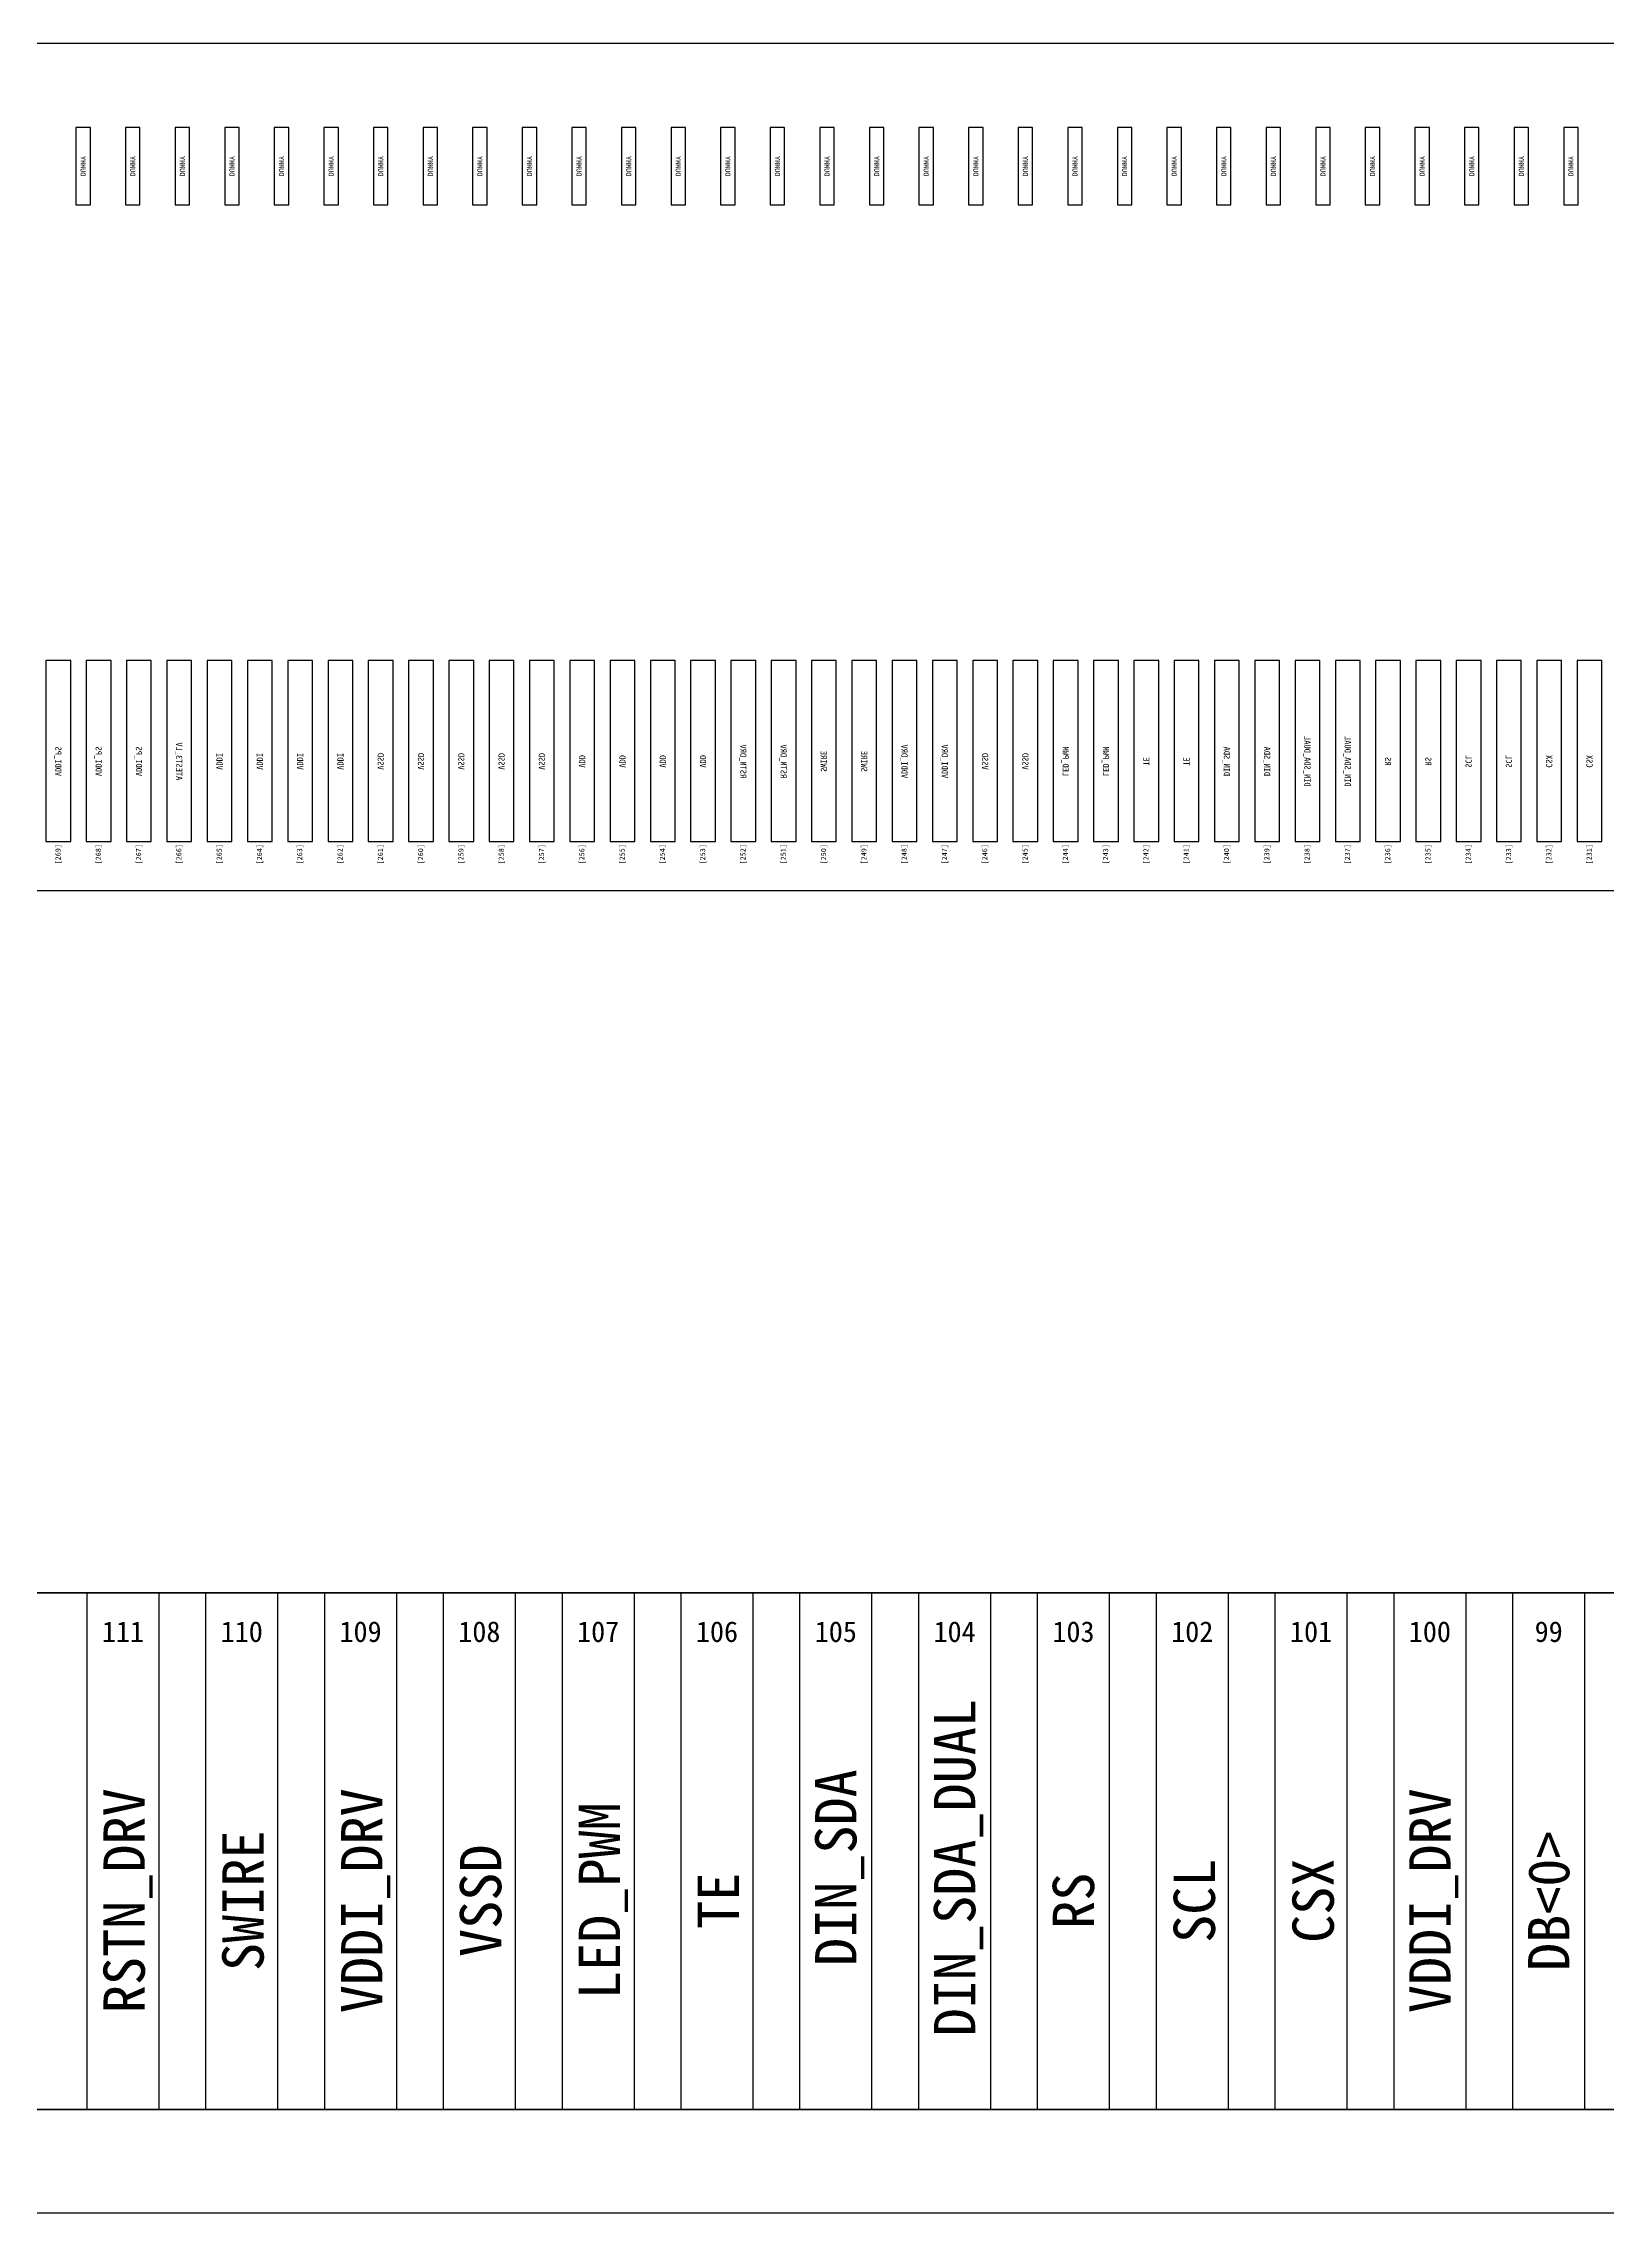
# Model space of a CAD drawing. Header units: millimetres. Extents: x 7349 to 7879, y -734 to -358.
# Drawn here: x 7452.627 to 7454.141, y -525.981 to -523.881 of the extents above; entities that cross this region are included whole.
import ezdxf
from ezdxf.enums import TextEntityAlignment as Align

# ---------------------------------------------------------------- set-up
doc = ezdxf.new("R2010")
doc.units = ezdxf.units.MM
doc.layers.add('FPC', color=42, linetype='Continuous')
doc.layers.add('标 注', color=3, linetype='Continuous')

# ---------------------------------------------------------------- blocks, each defined once
blk = doc.blocks.new('LCD')
at = {"color": 6}
blk.add_line((7370.5424, -538.5852), (7424.3824, -538.5852), dxfattribs=at)
for points in [[(7384.9624, -537.3052), (7409.9624, -537.3052), (7409.9624, -536.4852), (7384.9624, -536.4852)], [(7399.4294, -536.6415), (7399.4434, -536.6415), (7399.4434, -536.5665), (7399.4294, -536.5665)], [(7399.4294, -536.6415), (7399.4434, -536.6415), (7399.4434, -536.5665), (7399.4294, -536.5665)], [(7399.4774, -536.6415), (7399.4914, -536.6415), (7399.4914, -536.5665), (7399.4774, -536.5665)], [(7399.4774, -536.6415), (7399.4914, -536.6415), (7399.4914, -536.5665), (7399.4774, -536.5665)], [(7399.5254, -536.6415), (7399.5394, -536.6415), (7399.5394, -536.5665), (7399.5254, -536.5665)], [(7399.5254, -536.6415), (7399.5394, -536.6415), (7399.5394, -536.5665), (7399.5254, -536.5665)], [(7399.5734, -536.6415), (7399.5874, -536.6415), (7399.5874, -536.5665), (7399.5734, -536.5665)], [(7399.5734, -536.6415), (7399.5874, -536.6415), (7399.5874, -536.5665), (7399.5734, -536.5665)], [(7399.6214, -536.6415), (7399.6354, -536.6415), (7399.6354, -536.5665), (7399.6214, -536.5665)], [(7399.6214, -536.6415), (7399.6354, -536.6415), (7399.6354, -536.5665), (7399.6214, -536.5665)], [(7399.6694, -536.6415), (7399.6834, -536.6415), (7399.6834, -536.5665), (7399.6694, -536.5665)], [(7399.6694, -536.6415), (7399.6834, -536.6415), (7399.6834, -536.5665), (7399.6694, -536.5665)], [(7399.7174, -536.6415), (7399.7314, -536.6415), (7399.7314, -536.5665), (7399.7174, -536.5665)], [(7399.7174, -536.6415), (7399.7314, -536.6415), (7399.7314, -536.5665), (7399.7174, -536.5665)], [(7399.7654, -536.6415), (7399.7794, -536.6415), (7399.7794, -536.5665), (7399.7654, -536.5665)], [(7399.7654, -536.6415), (7399.7794, -536.6415), (7399.7794, -536.5665), (7399.7654, -536.5665)], [(7399.8134, -536.6415), (7399.8274, -536.6415), (7399.8274, -536.5665), (7399.8134, -536.5665)], [(7399.8134, -536.6415), (7399.8274, -536.6415), (7399.8274, -536.5665), (7399.8134, -536.5665)], [(7399.8614, -536.6415), (7399.8754, -536.6415), (7399.8754, -536.5665), (7399.8614, -536.5665)], [(7399.8614, -536.6415), (7399.8754, -536.6415), (7399.8754, -536.5665), (7399.8614, -536.5665)], [(7399.9094, -536.6415), (7399.9234, -536.6415), (7399.9234, -536.5665), (7399.9094, -536.5665)], [(7399.9094, -536.6415), (7399.9234, -536.6415), (7399.9234, -536.5665), (7399.9094, -536.5665)], [(7399.9574, -536.6415), (7399.9714, -536.6415), (7399.9714, -536.5665), (7399.9574, -536.5665)], [(7399.9574, -536.6415), (7399.9714, -536.6415), (7399.9714, -536.5665), (7399.9574, -536.5665)], [(7400.0054, -536.6415), (7400.0194, -536.6415), (7400.0194, -536.5665), (7400.0054, -536.5665)], [(7400.0054, -536.6415), (7400.0194, -536.6415), (7400.0194, -536.5665), (7400.0054, -536.5665)], [(7400.0534, -536.6415), (7400.0674, -536.6415), (7400.0674, -536.5665), (7400.0534, -536.5665)], [(7400.0534, -536.6415), (7400.0674, -536.6415), (7400.0674, -536.5665), (7400.0534, -536.5665)], [(7400.1014, -536.6415), (7400.1154, -536.6415), (7400.1154, -536.5665), (7400.1014, -536.5665)], [(7400.1014, -536.6415), (7400.1154, -536.6415), (7400.1154, -536.5665), (7400.1014, -536.5665)], [(7400.1494, -536.6415), (7400.1634, -536.6415), (7400.1634, -536.5665), (7400.1494, -536.5665)], [(7400.1494, -536.6415), (7400.1634, -536.6415), (7400.1634, -536.5665), (7400.1494, -536.5665)], [(7400.1974, -536.6415), (7400.2114, -536.6415), (7400.2114, -536.5665), (7400.1974, -536.5665)], [(7400.1974, -536.6415), (7400.2114, -536.6415), (7400.2114, -536.5665), (7400.1974, -536.5665)], [(7400.2454, -536.6415), (7400.2594, -536.6415), (7400.2594, -536.5665), (7400.2454, -536.5665)], [(7400.2454, -536.6415), (7400.2594, -536.6415), (7400.2594, -536.5665), (7400.2454, -536.5665)], [(7400.2934, -536.6415), (7400.3074, -536.6415), (7400.3074, -536.5665), (7400.2934, -536.5665)], [(7400.2934, -536.6415), (7400.3074, -536.6415), (7400.3074, -536.5665), (7400.2934, -536.5665)], [(7400.3414, -536.6415), (7400.3554, -536.6415), (7400.3554, -536.5665), (7400.3414, -536.5665)], [(7400.3414, -536.6415), (7400.3554, -536.6415), (7400.3554, -536.5665), (7400.3414, -536.5665)], [(7400.3894, -536.6415), (7400.4034, -536.6415), (7400.4034, -536.5665), (7400.3894, -536.5665)], [(7400.3894, -536.6415), (7400.4034, -536.6415), (7400.4034, -536.5665), (7400.3894, -536.5665)], [(7400.4374, -536.6415), (7400.4514, -536.6415), (7400.4514, -536.5665), (7400.4374, -536.5665)], [(7400.4374, -536.6415), (7400.4514, -536.6415), (7400.4514, -536.5665), (7400.4374, -536.5665)], [(7400.4854, -536.6415), (7400.4994, -536.6415), (7400.4994, -536.5665), (7400.4854, -536.5665)], [(7400.4854, -536.6415), (7400.4994, -536.6415), (7400.4994, -536.5665), (7400.4854, -536.5665)], [(7400.5334, -536.6415), (7400.5474, -536.6415), (7400.5474, -536.5665), (7400.5334, -536.5665)], [(7400.5334, -536.6415), (7400.5474, -536.6415), (7400.5474, -536.5665), (7400.5334, -536.5665)], [(7400.5814, -536.6415), (7400.5954, -536.6415), (7400.5954, -536.5665), (7400.5814, -536.5665)], [(7400.5814, -536.6415), (7400.5954, -536.6415), (7400.5954, -536.5665), (7400.5814, -536.5665)], [(7400.6294, -536.6415), (7400.6434, -536.6415), (7400.6434, -536.5665), (7400.6294, -536.5665)], [(7400.6294, -536.6415), (7400.6434, -536.6415), (7400.6434, -536.5665), (7400.6294, -536.5665)], [(7400.6774, -536.6415), (7400.6914, -536.6415), (7400.6914, -536.5665), (7400.6774, -536.5665)], [(7400.6774, -536.6415), (7400.6914, -536.6415), (7400.6914, -536.5665), (7400.6774, -536.5665)], [(7400.7254, -536.6415), (7400.7394, -536.6415), (7400.7394, -536.5665), (7400.7254, -536.5665)], [(7400.7254, -536.6415), (7400.7394, -536.6415), (7400.7394, -536.5665), (7400.7254, -536.5665)], [(7400.7734, -536.6415), (7400.7874, -536.6415), (7400.7874, -536.5665), (7400.7734, -536.5665)], [(7400.7734, -536.6415), (7400.7874, -536.6415), (7400.7874, -536.5665), (7400.7734, -536.5665)], [(7400.8214, -536.6415), (7400.8354, -536.6415), (7400.8354, -536.5665), (7400.8214, -536.5665)], [(7400.8214, -536.6415), (7400.8354, -536.6415), (7400.8354, -536.5665), (7400.8214, -536.5665)], [(7400.8694, -536.6415), (7400.8834, -536.6415), (7400.8834, -536.5665), (7400.8694, -536.5665)], [(7400.8694, -536.6415), (7400.8834, -536.6415), (7400.8834, -536.5665), (7400.8694, -536.5665)], [(7399.4004, -537.2577), (7399.4244, -537.2577), (7399.4244, -537.0827), (7399.4004, -537.0827)], [(7399.4004, -537.2577), (7399.4244, -537.2577), (7399.4244, -537.0827), (7399.4004, -537.0827)], [(7399.4394, -537.2577), (7399.4634, -537.2577), (7399.4634, -537.0827), (7399.4394, -537.0827)], [(7399.4394, -537.2577), (7399.4634, -537.2577), (7399.4634, -537.0827), (7399.4394, -537.0827)], [(7399.4784, -537.2577), (7399.5024, -537.2577), (7399.5024, -537.0827), (7399.4784, -537.0827)], [(7399.4784, -537.2577), (7399.5024, -537.2577), (7399.5024, -537.0827), (7399.4784, -537.0827)], [(7399.5174, -537.2577), (7399.5414, -537.2577), (7399.5414, -537.0827), (7399.5174, -537.0827)], [(7399.5174, -537.2577), (7399.5414, -537.2577), (7399.5414, -537.0827), (7399.5174, -537.0827)], [(7399.5564, -537.2577), (7399.5804, -537.2577), (7399.5804, -537.0827), (7399.5564, -537.0827)], [(7399.5564, -537.2577), (7399.5804, -537.2577), (7399.5804, -537.0827), (7399.5564, -537.0827)], [(7399.5954, -537.2577), (7399.6194, -537.2577), (7399.6194, -537.0827), (7399.5954, -537.0827)], [(7399.5954, -537.2577), (7399.6194, -537.2577), (7399.6194, -537.0827), (7399.5954, -537.0827)], [(7399.6344, -537.2577), (7399.6584, -537.2577), (7399.6584, -537.0827), (7399.6344, -537.0827)], [(7399.6344, -537.2577), (7399.6584, -537.2577), (7399.6584, -537.0827), (7399.6344, -537.0827)], [(7399.6734, -537.2577), (7399.6974, -537.2577), (7399.6974, -537.0827), (7399.6734, -537.0827)], [(7399.6734, -537.2577), (7399.6974, -537.2577), (7399.6974, -537.0827), (7399.6734, -537.0827)], [(7399.7124, -537.2577), (7399.7364, -537.2577), (7399.7364, -537.0827), (7399.7124, -537.0827)], [(7399.7124, -537.2577), (7399.7364, -537.2577), (7399.7364, -537.0827), (7399.7124, -537.0827)], [(7399.7514, -537.2577), (7399.7754, -537.2577), (7399.7754, -537.0827), (7399.7514, -537.0827)], [(7399.7514, -537.2577), (7399.7754, -537.2577), (7399.7754, -537.0827), (7399.7514, -537.0827)], [(7399.7904, -537.2577), (7399.8144, -537.2577), (7399.8144, -537.0827), (7399.7904, -537.0827)], [(7399.7904, -537.2577), (7399.8144, -537.2577), (7399.8144, -537.0827), (7399.7904, -537.0827)], [(7399.8294, -537.2577), (7399.8534, -537.2577), (7399.8534, -537.0827), (7399.8294, -537.0827)], [(7399.8294, -537.2577), (7399.8534, -537.2577), (7399.8534, -537.0827), (7399.8294, -537.0827)], [(7399.8684, -537.2577), (7399.8924, -537.2577), (7399.8924, -537.0827), (7399.8684, -537.0827)], [(7399.8684, -537.2577), (7399.8924, -537.2577), (7399.8924, -537.0827), (7399.8684, -537.0827)], [(7399.9074, -537.2577), (7399.9314, -537.2577), (7399.9314, -537.0827), (7399.9074, -537.0827)], [(7399.9074, -537.2577), (7399.9314, -537.2577), (7399.9314, -537.0827), (7399.9074, -537.0827)], [(7399.9464, -537.2577), (7399.9704, -537.2577), (7399.9704, -537.0827), (7399.9464, -537.0827)], [(7399.9464, -537.2577), (7399.9704, -537.2577), (7399.9704, -537.0827), (7399.9464, -537.0827)], [(7399.9854, -537.2577), (7400.0094, -537.2577), (7400.0094, -537.0827), (7399.9854, -537.0827)], [(7399.9854, -537.2577), (7400.0094, -537.2577), (7400.0094, -537.0827), (7399.9854, -537.0827)], [(7400.0244, -537.2577), (7400.0484, -537.2577), (7400.0484, -537.0827), (7400.0244, -537.0827)], [(7400.0244, -537.2577), (7400.0484, -537.2577), (7400.0484, -537.0827), (7400.0244, -537.0827)], [(7400.0634, -537.2577), (7400.0874, -537.2577), (7400.0874, -537.0827), (7400.0634, -537.0827)], [(7400.0634, -537.2577), (7400.0874, -537.2577), (7400.0874, -537.0827), (7400.0634, -537.0827)], [(7400.1024, -537.2577), (7400.1264, -537.2577), (7400.1264, -537.0827), (7400.1024, -537.0827)], [(7400.1024, -537.2577), (7400.1264, -537.2577), (7400.1264, -537.0827), (7400.1024, -537.0827)], [(7400.1414, -537.2577), (7400.1654, -537.2577), (7400.1654, -537.0827), (7400.1414, -537.0827)], [(7400.1414, -537.2577), (7400.1654, -537.2577), (7400.1654, -537.0827), (7400.1414, -537.0827)], [(7400.1804, -537.2577), (7400.2044, -537.2577), (7400.2044, -537.0827), (7400.1804, -537.0827)], [(7400.1804, -537.2577), (7400.2044, -537.2577), (7400.2044, -537.0827), (7400.1804, -537.0827)], [(7400.2194, -537.2577), (7400.2434, -537.2577), (7400.2434, -537.0827), (7400.2194, -537.0827)], [(7400.2194, -537.2577), (7400.2434, -537.2577), (7400.2434, -537.0827), (7400.2194, -537.0827)], [(7400.2584, -537.2577), (7400.2824, -537.2577), (7400.2824, -537.0827), (7400.2584, -537.0827)], [(7400.2584, -537.2577), (7400.2824, -537.2577), (7400.2824, -537.0827), (7400.2584, -537.0827)], [(7400.2974, -537.2577), (7400.3214, -537.2577), (7400.3214, -537.0827), (7400.2974, -537.0827)], [(7400.2974, -537.2577), (7400.3214, -537.2577), (7400.3214, -537.0827), (7400.2974, -537.0827)], [(7400.3364, -537.2577), (7400.3604, -537.2577), (7400.3604, -537.0827), (7400.3364, -537.0827)], [(7400.3364, -537.2577), (7400.3604, -537.2577), (7400.3604, -537.0827), (7400.3364, -537.0827)], [(7400.3754, -537.2577), (7400.3994, -537.2577), (7400.3994, -537.0827), (7400.3754, -537.0827)], [(7400.3754, -537.2577), (7400.3994, -537.2577), (7400.3994, -537.0827), (7400.3754, -537.0827)], [(7400.4144, -537.2577), (7400.4384, -537.2577), (7400.4384, -537.0827), (7400.4144, -537.0827)], [(7400.4144, -537.2577), (7400.4384, -537.2577), (7400.4384, -537.0827), (7400.4144, -537.0827)], [(7400.4534, -537.2577), (7400.4774, -537.2577), (7400.4774, -537.0827), (7400.4534, -537.0827)], [(7400.4534, -537.2577), (7400.4774, -537.2577), (7400.4774, -537.0827), (7400.4534, -537.0827)], [(7400.4924, -537.2577), (7400.5164, -537.2577), (7400.5164, -537.0827), (7400.4924, -537.0827)], [(7400.4924, -537.2577), (7400.5164, -537.2577), (7400.5164, -537.0827), (7400.4924, -537.0827)], [(7400.5314, -537.2577), (7400.5554, -537.2577), (7400.5554, -537.0827), (7400.5314, -537.0827)], [(7400.5314, -537.2577), (7400.5554, -537.2577), (7400.5554, -537.0827), (7400.5314, -537.0827)], [(7400.5704, -537.2577), (7400.5944, -537.2577), (7400.5944, -537.0827), (7400.5704, -537.0827)], [(7400.5704, -537.2577), (7400.5944, -537.2577), (7400.5944, -537.0827), (7400.5704, -537.0827)], [(7400.6094, -537.2577), (7400.6334, -537.2577), (7400.6334, -537.0827), (7400.6094, -537.0827)], [(7400.6094, -537.2577), (7400.6334, -537.2577), (7400.6334, -537.0827), (7400.6094, -537.0827)], [(7400.6484, -537.2577), (7400.6724, -537.2577), (7400.6724, -537.0827), (7400.6484, -537.0827)], [(7400.6484, -537.2577), (7400.6724, -537.2577), (7400.6724, -537.0827), (7400.6484, -537.0827)], [(7400.6874, -537.2577), (7400.7114, -537.2577), (7400.7114, -537.0827), (7400.6874, -537.0827)], [(7400.6874, -537.2577), (7400.7114, -537.2577), (7400.7114, -537.0827), (7400.6874, -537.0827)], [(7400.7264, -537.2577), (7400.7504, -537.2577), (7400.7504, -537.0827), (7400.7264, -537.0827)], [(7400.7264, -537.2577), (7400.7504, -537.2577), (7400.7504, -537.0827), (7400.7264, -537.0827)], [(7400.7654, -537.2577), (7400.7894, -537.2577), (7400.7894, -537.0827), (7400.7654, -537.0827)], [(7400.7654, -537.2577), (7400.7894, -537.2577), (7400.7894, -537.0827), (7400.7654, -537.0827)], [(7400.8044, -537.2577), (7400.8284, -537.2577), (7400.8284, -537.0827), (7400.8044, -537.0827)], [(7400.8044, -537.2577), (7400.8284, -537.2577), (7400.8284, -537.0827), (7400.8044, -537.0827)], [(7400.8434, -537.2577), (7400.8674, -537.2577), (7400.8674, -537.0827), (7400.8434, -537.0827)], [(7400.8434, -537.2577), (7400.8674, -537.2577), (7400.8674, -537.0827), (7400.8434, -537.0827)], [(7400.8824, -537.2577), (7400.9064, -537.2577), (7400.9064, -537.0827), (7400.8824, -537.0827)], [(7400.8824, -537.2577), (7400.9064, -537.2577), (7400.9064, -537.0827), (7400.8824, -537.0827)], [(7382.0249, -538.4852), (7412.8999, -538.4852), (7412.8999, -537.9852), (7382.0249, -537.9852)], [(7399.4399, -538.4852), (7399.5099, -538.4852), (7399.5099, -537.9852), (7399.4399, -537.9852)], [(7399.5549, -538.4852), (7399.6249, -538.4852), (7399.6249, -537.9852), (7399.5549, -537.9852)], [(7399.6699, -538.4852), (7399.7399, -538.4852), (7399.7399, -537.9852), (7399.6699, -537.9852)], [(7399.7849, -538.4852), (7399.8549, -538.4852), (7399.8549, -537.9852), (7399.7849, -537.9852)], [(7399.8999, -538.4852), (7399.9699, -538.4852), (7399.9699, -537.9852), (7399.8999, -537.9852)], [(7400.0149, -538.4852), (7400.0849, -538.4852), (7400.0849, -537.9852), (7400.0149, -537.9852)], [(7400.1299, -538.4852), (7400.1999, -538.4852), (7400.1999, -537.9852), (7400.1299, -537.9852)], [(7400.2449, -538.4852), (7400.3149, -538.4852), (7400.3149, -537.9852), (7400.2449, -537.9852)], [(7400.3599, -538.4852), (7400.4299, -538.4852), (7400.4299, -537.9852), (7400.3599, -537.9852)], [(7400.4749, -538.4852), (7400.5449, -538.4852), (7400.5449, -537.9852), (7400.4749, -537.9852)], [(7400.5899, -538.4852), (7400.6599, -538.4852), (7400.6599, -537.9852), (7400.5899, -537.9852)], [(7400.7049, -538.4852), (7400.7749, -538.4852), (7400.7749, -537.9852), (7400.7049, -537.9852)], [(7400.8199, -538.4852), (7400.8899, -538.4852), (7400.8899, -537.9852), (7400.8199, -537.9852)]]:
    blk.add_lwpolyline(points, close=True, dxfattribs=at)
at = {"color": 6, "text_generation_flag": 4}
for s, height, p in [('DUMMY', 0.005, (7399.4364, -536.604)), ('DUMMY', 0.005, (7399.4844, -536.604)), ('DUMMY', 0.005, (7399.5324, -536.604)), ('DUMMY', 0.005, (7399.5804, -536.604)), ('DUMMY', 0.005, (7399.6284, -536.604)), ('DUMMY', 0.005, (7399.6764, -536.604)), ('DUMMY', 0.005, (7399.7244, -536.604)), ('DUMMY', 0.005, (7399.7724, -536.604)), ('DUMMY', 0.005, (7399.8204, -536.604)), ('DUMMY', 0.005, (7399.8684, -536.604)), ('DUMMY', 0.005, (7399.9164, -536.604)), ('DUMMY', 0.005, (7399.9644, -536.604)), ('DUMMY', 0.005, (7400.0124, -536.604)), ('DUMMY', 0.005, (7400.0604, -536.604)), ('DUMMY', 0.005, (7400.1084, -536.604)), ('DUMMY', 0.005, (7400.1564, -536.604)), ('DUMMY', 0.005, (7400.2044, -536.604)), ('DUMMY', 0.005, (7400.2524, -536.604)), ('DUMMY', 0.005, (7400.3004, -536.604)), ('DUMMY', 0.005, (7400.3484, -536.604)), ('DUMMY', 0.005, (7400.3964, -536.604)), ('DUMMY', 0.005, (7400.4444, -536.604)), ('DUMMY', 0.005, (7400.4924, -536.604)), ('DUMMY', 0.005, (7400.5404, -536.604)), ('DUMMY', 0.005, (7400.5884, -536.604)), ('DUMMY', 0.005, (7400.6364, -536.604)), ('DUMMY', 0.005, (7400.6844, -536.604)), ('DUMMY', 0.005, (7400.7324, -536.604)), ('DUMMY', 0.005, (7400.7804, -536.604)), ('DUMMY', 0.005, (7400.8284, -536.604)), ('DUMMY', 0.005, (7400.8764, -536.604)), ('DIN_SDA_DUAL', 0.006, (7400.6214, -537.1802)), ('DIN_SDA_DUAL', 0.006, (7400.6604, -537.1802)), ('VDDI_PS', 0.006, (7399.4124, -537.1802)), ('VDDI_PS', 0.006, (7399.4514, -537.1802)), ('VDDI_PS', 0.006, (7399.4904, -537.1802)), ('ATEST3_LV', 0.006, (7399.5294, -537.1802)), ('VDDI', 0.006, (7399.5684, -537.1802)), ('VDDI', 0.006, (7399.6074, -537.1802)), ('VDDI', 0.006, (7399.6464, -537.1802)), ('VDDI', 0.006, (7399.6854, -537.1802)), ('VSSD', 0.006, (7399.7244, -537.1802)), ('VSSD', 0.006, (7399.7634, -537.1802)), ('VSSD', 0.006, (7399.8024, -537.1802)), ('VSSD', 0.006, (7399.8414, -537.1802)), ('VSSD', 0.006, (7399.8804, -537.1802)), ('VDD', 0.006, (7399.9194, -537.1802)), ('VDD', 0.006, (7399.9584, -537.1802)), ('VDD', 0.006, (7399.9974, -537.1802)), ('VDD', 0.006, (7400.0364, -537.1802)), ('RSTN_DRV', 0.006, (7400.0754, -537.1802)), ('RSTN_DRV', 0.006, (7400.1144, -537.1802)), ('SWIRE', 0.006, (7400.1534, -537.1802)), ('SWIRE', 0.006, (7400.1924, -537.1802)), ('VDDI_DRV', 0.006, (7400.2314, -537.1802)), ('VDDI_DRV', 0.006, (7400.2704, -537.1802)), ('VSSD', 0.006, (7400.3094, -537.1802)), ('VSSD', 0.006, (7400.3484, -537.1802)), ('LED_PWM', 0.006, (7400.3874, -537.1802)), ('LED_PWM', 0.006, (7400.4264, -537.1802)), ('TE', 0.006, (7400.4654, -537.1802)), ('TE', 0.006, (7400.5044, -537.1802)), ('DIN_SDA', 0.006, (7400.5434, -537.1802)), ('DIN_SDA', 0.006, (7400.5824, -537.1802)), ('RS', 0.006, (7400.6994, -537.1802)), ('RS', 0.006, (7400.7384, -537.1802)), ('SCL', 0.006, (7400.7774, -537.1802)), ('SCL', 0.006, (7400.8164, -537.1802)), ('CSX', 0.006, (7400.8554, -537.1802)), ('CSX', 0.006, (7400.8944, -537.1802))]:
    blk.add_text(s, height=height, rotation=90, dxfattribs=at).set_placement(p, align=Align.MIDDLE_CENTER)
at = {"color": 6}
for s, height, p in [('[269]', 0.005, (7399.412, -537.2701)), ('[268]', 0.005, (7399.451, -537.2701)), ('[267]', 0.005, (7399.49, -537.2701)), ('[266]', 0.005, (7399.529, -537.2701)), ('[265]', 0.005, (7399.568, -537.2701)), ('[264]', 0.005, (7399.607, -537.2701)), ('[263]', 0.005, (7399.646, -537.2701)), ('[262]', 0.005, (7399.685, -537.2701)), ('[261]', 0.005, (7399.724, -537.2701)), ('[260]', 0.005, (7399.763, -537.2701)), ('[259]', 0.005, (7399.802, -537.2701)), ('[258]', 0.005, (7399.841, -537.2701)), ('[257]', 0.005, (7399.88, -537.2701)), ('[256]', 0.005, (7399.919, -537.2701)), ('[255]', 0.005, (7399.958, -537.2701)), ('[254]', 0.005, (7399.997, -537.2701)), ('[253]', 0.005, (7400.036, -537.2701)), ('[252]', 0.005, (7400.075, -537.2701)), ('[251]', 0.005, (7400.114, -537.2701)), ('[250]', 0.005, (7400.153, -537.2701)), ('[249]', 0.005, (7400.192, -537.2701)), ('[248]', 0.005, (7400.231, -537.2701)), ('[247]', 0.005, (7400.27, -537.2701)), ('[246]', 0.005, (7400.309, -537.2701)), ('[245]', 0.005, (7400.348, -537.2701)), ('[244]', 0.005, (7400.387, -537.2701)), ('[243]', 0.005, (7400.426, -537.2701)), ('[242]', 0.005, (7400.465, -537.2701)), ('[241]', 0.005, (7400.504, -537.2701)), ('[240]', 0.005, (7400.543, -537.2701)), ('[239]', 0.005, (7400.582, -537.2701)), ('[238]', 0.005, (7400.621, -537.2701)), ('[237]', 0.005, (7400.66, -537.2701)), ('[236]', 0.005, (7400.699, -537.2701)), ('[235]', 0.005, (7400.738, -537.2701)), ('[234]', 0.005, (7400.777, -537.2701)), ('[233]', 0.005, (7400.816, -537.2701)), ('[232]', 0.005, (7400.855, -537.2701)), ('[231]', 0.005, (7400.894, -537.2701)), ('DIN_SDA_DUAL', 0.04, (7400.2799, -538.2512)), ('DIN_SDA', 0.04, (7400.1649, -538.2512)), ('RSTN_DRV', 0.04, (7399.4761, -538.2832)), ('VDDI_DRV', 0.04, (7399.7061, -538.2832)), ('VDDI_DRV', 0.04, (7400.7399, -538.2832)), ('LED_PWM', 0.04, (7399.9361, -538.2832)), ('SWIRE', 0.04, (7399.5911, -538.2832)), ('DB<0>', 0.04, (7400.8549, -538.2832)), ('VSSD', 0.04, (7399.8211, -538.2832)), ('SCL', 0.04, (7400.5119, -538.2832)), ('CSX', 0.04, (7400.6269, -538.2832)), ('TE', 0.04, (7400.0511, -538.2832)), ('RS', 0.04, (7400.3949, -538.2832))]:
    blk.add_text(s, height=height, rotation=90, dxfattribs=at).set_placement(p, align=Align.MIDDLE_CENTER)
for s, p in [('111', (7399.4749, -538.0227)), ('110', (7399.5899, -538.0227)), ('109', (7399.7049, -538.0227)), ('108', (7399.8199, -538.0227)), ('107', (7399.9349, -538.0227)), ('106', (7400.0499, -538.0227)), ('105', (7400.1649, -538.0227)), ('104', (7400.2799, -538.0227)), ('103', (7400.3949, -538.0227)), ('102', (7400.5099, -538.0227)), ('101', (7400.6249, -538.0227)), ('100', (7400.7399, -538.0227)), ('99', (7400.8549, -538.0227))]:
    blk.add_text(s, height=0.02, dxfattribs=at).set_placement(p, align=Align.MIDDLE_CENTER)

msp = doc.modelspace()

# ---------------------------------------------------------------- linework, layer by layer
at = {"color": 6}
for points in [[(7435.2537, -525.8812), (7466.1287, -525.8812), (7466.1287, -525.3812), (7435.2537, -525.3812)], [(7452.6687, -525.8812), (7452.7387, -525.8812), (7452.7387, -525.3812), (7452.6687, -525.3812)], [(7452.7837, -525.8812), (7452.8537, -525.8812), (7452.8537, -525.3812), (7452.7837, -525.3812)], [(7452.8987, -525.8812), (7452.9687, -525.8812), (7452.9687, -525.3812), (7452.8987, -525.3812)], [(7453.0137, -525.8812), (7453.0837, -525.8812), (7453.0837, -525.3812), (7453.0137, -525.3812)], [(7453.1287, -525.8812), (7453.1987, -525.8812), (7453.1987, -525.3812), (7453.1287, -525.3812)], [(7453.2437, -525.8812), (7453.3137, -525.8812), (7453.3137, -525.3812), (7453.2437, -525.3812)], [(7453.3587, -525.8812), (7453.4287, -525.8812), (7453.4287, -525.3812), (7453.3587, -525.3812)], [(7453.4737, -525.8812), (7453.5437, -525.8812), (7453.5437, -525.3812), (7453.4737, -525.3812)], [(7453.5887, -525.8812), (7453.6587, -525.8812), (7453.6587, -525.3812), (7453.5887, -525.3812)], [(7453.7037, -525.8812), (7453.7737, -525.8812), (7453.7737, -525.3812), (7453.7037, -525.3812)], [(7453.8187, -525.8812), (7453.8887, -525.8812), (7453.8887, -525.3812), (7453.8187, -525.3812)], [(7453.9337, -525.8812), (7454.0037, -525.8812), (7454.0037, -525.3812), (7453.9337, -525.3812)], [(7454.0487, -525.8812), (7454.1187, -525.8812), (7454.1187, -525.3812), (7454.0487, -525.3812)]]:
    msp.add_lwpolyline(points, close=True, dxfattribs=at)
at = {"layer": 'FPC', "color": 30}
msp.add_line((7434.8562, -525.3812), (7466.5262, -525.3812), dxfattribs=at)

# ---------------------------------------------------------------- block references
at = {"layer": '标 注', "color": 7}
msp.add_blockref('LCD', (53.2288, 12.6039), dxfattribs=at)

# ---------------------------------------------------------------- texts
at = {"color": 6}
for s, p in [('111', (7452.7037, -525.4188)), ('110', (7452.8187, -525.4188)), ('109', (7452.9337, -525.4188)), ('108', (7453.0487, -525.4188)), ('107', (7453.1637, -525.4188)), ('106', (7453.2787, -525.4188)), ('105', (7453.3937, -525.4188)), ('104', (7453.5087, -525.4188)), ('103', (7453.6237, -525.4188)), ('102', (7453.7387, -525.4188)), ('101', (7453.8537, -525.4188)), ('100', (7453.9687, -525.4188)), ('99', (7454.0837, -525.4188))]:
    msp.add_text(s, height=0.02, dxfattribs=at).set_placement(p, align=Align.MIDDLE_CENTER)
for s, p in [('DIN_SDA_DUAL', (7453.5087, -525.6473)), ('DIN_SDA', (7453.3937, -525.6473)), ('RSTN_DRV', (7452.7049, -525.6793)), ('VDDI_DRV', (7452.9349, -525.6793)), ('LED_PWM', (7453.1649, -525.6793)), ('VDDI_DRV', (7453.9687, -525.6793)), ('SWIRE', (7452.8199, -525.6793)), ('VSSD', (7453.0499, -525.6793)), ('DB<0>', (7454.0837, -525.6793)), ('SCL', (7453.7407, -525.6793)), ('CSX', (7453.8557, -525.6793)), ('TE', (7453.2799, -525.6793)), ('RS', (7453.6237, -525.6793))]:
    msp.add_text(s, height=0.04, rotation=90, dxfattribs=at).set_placement(p, align=Align.MIDDLE_CENTER)

doc.saveas('drawing.dxf')
